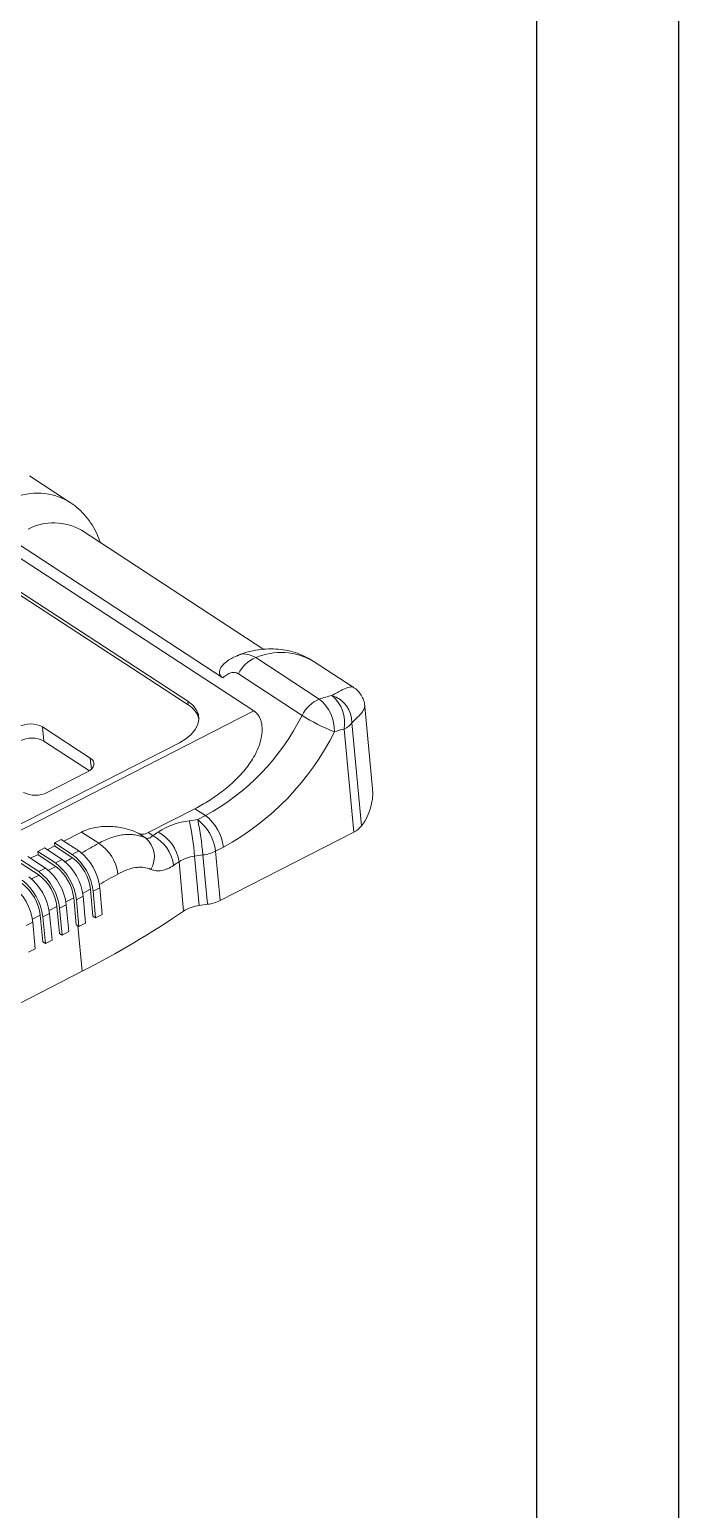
# Model space of a CAD drawing. Header units: inches. Extents: x 1430 to 4816, y 541 to 1061.
# Drawn here: x 2066.6 to 2119.6, y 693.9 to 814.8 of the extents above; entities that cross this region are included whole.
import ezdxf

# ---------------------------------------------------------------- set-up
doc = ezdxf.new("R2010")
doc.units = ezdxf.units.IN

msp = doc.modelspace()

# ---------------------------------------------------------------- linework, layer by layer
for p, q in [((2119.628, 1060.556), (2119.628, 572.957)), ((2108.019, 1048.946), (2108.019, 584.566))]:
    msp.add_line(p, q)
at = {"color": 7, "linetype": 'Continuous', "lineweight": 15}
for p, q in [((2069.877, 776.157), (2066.611, 778.289)), ((2084.926, 759.105), (2060.68, 774.931)), ((2085.752, 764.124), (2070.844, 773.855)), ((2082.411, 761.794), (2064.104, 773.744)), ((2079.541, 759.878), (2061.357, 771.746)), ((2079.568, 759.59), (2061.384, 771.459)), ((2085.087, 763.448), (2090.282, 760.057)), ((2093.058, 761.027), (2089.793, 763.158)), ((2088.875, 758.73), (2083.679, 762.121)), ((2079.568, 759.59), (2079.541, 759.878)), ((2094.639, 752.721), (2094.007, 759.447)), ((2046.432, 739.385), (2084.926, 759.105)), ((2092.946, 758.122), (2093.737, 749.712)), ((2071.574, 755.242), (2067.677, 757.785)), ((2067.785, 756.634), (2067.677, 757.785)), ((2093.104, 749.199), (2092.314, 757.609)), ((2046.832, 740.095), (2078.854, 756.499)), ((2067.785, 756.634), (2071.502, 754.208)), ((2068.06, 752.433), (2071.345, 754.116)), ((2076.306, 749.15), (2080.12, 751.104)), ((2080.986, 750.539), (2080.12, 751.104)), ((2079.667, 750.118), (2080.346, 750.211)), ((2080.346, 750.211), (2080.986, 750.539)), ((2069.191, 748.601), (2068.644, 748.321)), ((2070.643, 747.654), (2069.191, 748.601)), ((2070.862, 749.194), (2069.417, 748.454)), ((2072.257, 748.284), (2070.862, 749.194)), ((2075.487, 749.1), (2076.083, 748.711)), ((2076.306, 749.15), (2076.68, 748.907)), ((2093.104, 749.199), (2082.186, 743.606)), ((2067.906, 746.252), (2066.455, 747.199)), ((2067.299, 747.369), (2066.68, 747.052)), ((2067.823, 747.9), (2067.276, 747.62)), ((2067.303, 747.332), (2067.276, 747.62)), ((2068.727, 746.673), (2067.276, 747.62)), ((2068.754, 746.385), (2067.303, 747.332)), ((2069.274, 746.953), (2067.823, 747.9)), ((2068.668, 748.07), (2068.048, 747.753)), ((2068.671, 748.033), (2068.644, 748.321)), ((2070.095, 747.374), (2068.644, 748.321)), ((2070.111, 747.093), (2068.671, 748.033)), ((2070.643, 747.654), (2070.095, 747.374)), ((2080.777, 747.324), (2080.099, 747.231)), ((2080.099, 747.231), (2080.477, 743.2)), ((2081.156, 743.294), (2080.777, 747.324)), ((2082.447, 747.964), (2081.807, 747.636)), ((2081.807, 747.636), (2082.186, 743.606)), ((2067.358, 745.971), (2065.907, 746.919)), ((2067.385, 745.684), (2065.934, 746.631)), ((2067.906, 746.252), (2067.358, 745.971)), ((2069.274, 746.953), (2068.727, 746.673)), ((2070.122, 747.086), (2070.111, 747.093)), ((2078.82, 746.771), (2079.199, 742.741)), ((2070.42, 741.622), (2070.215, 743.81)), ((2070.979, 743.949), (2070.431, 743.668)), ((2070.637, 741.48), (2070.431, 743.668)), ((2071.184, 741.761), (2070.979, 743.949)), ((2071.789, 742.323), (2071.583, 744.511)), ((2072.347, 744.65), (2071.8, 744.369)), ((2072.005, 742.181), (2071.8, 744.369)), ((2072.553, 742.462), (2072.347, 744.65)), ((2067.684, 740.22), (2067.478, 742.407)), ((2068.242, 742.547), (2067.694, 742.266)), ((2068.447, 740.359), (2068.242, 742.547)), ((2069.052, 740.921), (2068.846, 743.109)), ((2069.61, 743.248), (2069.063, 742.967)), ((2069.268, 740.779), (2069.063, 742.967)), ((2069.816, 741.06), (2069.61, 743.248)), ((2072.553, 742.462), (2072.005, 742.181)), ((2081.156, 743.294), (2080.477, 743.2)), ((2066.873, 741.846), (2066.326, 741.565)), ((2067.079, 739.658), (2066.873, 741.846)), ((2067.9, 740.078), (2067.694, 742.266)), ((2070.42, 741.622), (2070.637, 741.48)), ((2071.184, 741.761), (2070.637, 741.48)), ((2071.789, 742.323), (2072.005, 742.181)), ((2067.684, 740.22), (2067.9, 740.078)), ((2068.447, 740.359), (2067.9, 740.078)), ((2069.052, 740.921), (2069.268, 740.779)), ((2069.816, 741.06), (2069.268, 740.779)), ((2067.079, 739.658), (2066.532, 739.377)), ((2070.907, 737.827), (2055.73, 730.052))]:
    msp.add_line(p, q, dxfattribs=at)
at = {"color": 8, "linetype": 'Continuous', "lineweight": 15}
for p, q in [((2071.659, 754.334), (2071.574, 755.242)), ((2068.145, 746.073), (2068.754, 746.385)), ((2066.776, 745.372), (2067.385, 745.684)), ((2070.215, 743.81), (2069.579, 743.484)), ((2067.478, 742.407), (2066.842, 742.082)), ((2068.846, 743.109), (2068.21, 742.783)), ((2070.907, 737.827), (2070.558, 741.532))]:
    msp.add_line(p, q, dxfattribs=at)
at = {"color": 7, "linetype": 'Continuous', "lineweight": 15, "flags": 128}
for points in [[(2079.541, 759.878), (2079.942, 759.558), (2080.231, 759.196), (2080.4, 758.804), (2080.442, 758.394), (2080.358, 757.978), (2080.148, 757.568), (2079.821, 757.177), (2079.385, 756.817), (2078.854, 756.499)], [(2071.345, 754.116), (2071.542, 754.236), (2071.698, 754.374), (2071.807, 754.523), (2071.865, 754.678), (2071.87, 754.834), (2071.822, 754.983), (2071.722, 755.121), (2071.574, 755.242)]]:
    msp.add_lwpolyline(points, dxfattribs=at)
at = {"color": 8, "linetype": 'Continuous', "lineweight": 15, "flags": 128}
msp.add_lwpolyline([(2071.582, 744.523), (2071.227, 744.335), (2070.947, 744.188)], dxfattribs=at)
at = {"color": 8, "linetype": 'Continuous', "lineweight": 15}
for centre, radius, start, end in [((2067.247, 771.79), 5.099, 59.08471, 114.02146), ((2087.15, 758.599), 5.27, 59.9046, 113.05038), ((2034.15, 814.459), 76.363, 298.72978, 299.9355), ((2032.447, 817.584), 79.922, 297.62914, 298.11581), ((2034.437, 814.165), 78.928, 298.6755, 299.93408)]:
    msp.add_arc(centre, radius, start, end, dxfattribs=at)
at = {"color": 7, "linetype": 'Continuous', "lineweight": 15}
for centre, radius, start, end in [((2068.577, 769.866), 4.588, 60.38414, 117.01452), ((2086.134, 760.926), 2.731, 112.56582, 154.05338), ((2078.685, 758.007), 1.812, 13.92775, 60.8384), ((2091.33, 757.535), 2.731, 112.56582, 154.05338), ((2092.763, 753.275), 7.221, 101.56733, 110.09525), ((2088.231, 757.485), 3.29, 358.23867, 51.42676), ((2089.455, 758.12), 2.904, 349.86676, 50.1728), ((2090.598, 758.113), 2.349, 0.21788, 72.2149), ((2071.86, 767.222), 19.016, 298.67783, 333.47552), ((2097.221, 771.854), 15.553, 237.5441, 248.4927), ((2091.571, 759.171), 1.73, 295.431, 322.67215), ((2066.693, 755.89), 2.136, 62.55688, 117.18988), ((2066.801, 754.738), 2.136, 62.55688, 117.18988), ((2072.001, 767.103), 21.804, 298.62466, 333.5287), ((2093.428, 752.167), 5.555, 101.56733, 110.09525), ((2067.084, 754.334), 2.136, 242.55688, 297.18988), ((2090.191, 752.416), 4.459, 322.6742, 3.92774), ((2080.378, 744.121), 6.039, 96.75895, 122.76594), ((2053.948, 744.801), 26.263, 5.30859, 11.68022), ((2054.626, 744.894), 26.263, 5.30859, 11.68022), ((2078.046, 747.204), 3.786, 6.55309, 52.59044), ((2078.686, 747.532), 3.786, 6.55309, 52.59044), ((2092.361, 750.761), 1.73, 295.431, 322.67215), ((2074.82, 747.178), 1.987, 328.83233, 50.52153), ((2040.028, 803.251), 65.549, 303.99702, 304.45146), ((2075.167, 746.044), 3.238, 7.55522, 62.14227), ((2075.637, 746.345), 3.211, 7.62195, 62.69602), ((2067.412, 743.865), 4.417, 6.55309, 52.59044), ((2067.959, 744.146), 4.417, 6.55309, 52.59044), ((2070.328, 745.339), 3.52, 6.9567, 56.78351), ((2080.454, 744.232), 3.019, 96.75895, 122.76594), ((2080.362, 750.548), 3.25, 277.32414, 296.38293), ((2064.675, 742.463), 4.417, 6.55309, 52.59044), ((2065.222, 742.744), 4.417, 6.55309, 52.59044), ((2066.043, 743.164), 4.417, 6.55309, 52.59044), ((2066.454, 743.378), 3.786, 6.55309, 52.59044), ((2066.591, 743.445), 4.417, 6.55309, 52.59044), ((2067.822, 744.079), 3.786, 6.55309, 52.59044), ((2040.591, 802.495), 67.577, 303.99702, 304.45146), ((2062.485, 741.341), 4.417, 6.55309, 52.59044), ((2063.307, 741.762), 4.417, 6.55309, 52.59044), ((2063.717, 741.975), 3.786, 6.55309, 52.59044), ((2063.854, 742.043), 4.417, 6.55309, 52.59044), ((2065.085, 742.676), 3.786, 6.55309, 52.59044), ((2080.741, 746.517), 3.25, 277.32414, 296.38293), ((2036.61, 805.158), 75.562, 296.99295, 304.30315), ((2080.335, 741.084), 2.009, 124.45197, 124.57436), ((2080.833, 740.202), 3.019, 96.75895, 122.76594)]:
    msp.add_arc(centre, radius, start, end, dxfattribs=at)
for points, knots in [([(2072.392, 772.844), (2072.309, 773.074), (2072.129, 773.579), (2071.729, 774.295), (2071.229, 774.985), (2070.647, 775.578), (2070.185, 775.97), (2069.904, 776.133), (2069.857, 776.16)], [0, 0, 0, 0, 0.1708515, 0.3755496, 0.5751886, 0.7703081, 0.9618027, 1, 1, 1, 1]), ([(2089.792, 763.149), (2089.605, 763.267), (2089.193, 763.526), (2088.496, 763.815), (2087.729, 764.034), (2086.935, 764.152), (2086.122, 764.174), (2085.297, 764.099), (2084.466, 763.922), (2083.889, 763.743), (2083.592, 763.62), (2083.568, 763.61)], [0, 0, 0, 0, 0.1028786, 0.2264978, 0.3497998, 0.4736129, 0.5987296, 0.7258491, 0.8554921, 0.9878971, 1, 1, 1, 1]), ([(2082.289, 761.865), (2082.226, 761.951), (2082.101, 762.121), (2082.138, 762.464), (2082.27, 762.747), (2082.449, 762.88), (2082.495, 762.914)], [0, 0, 0, 0, 0.2650059, 0.5283828, 0.8788105, 1, 1, 1, 1]), ([(2083.56, 763.594), (2083.474, 763.563), (2083.241, 763.478), (2082.886, 763.25), (2082.61, 763.057), (2082.484, 762.93), (2082.482, 762.927)], [0, 0, 0, 0, 0.21396141, 0.58207287, 0.9917219, 1, 1, 1, 1]), ([(2083.679, 762.121), (2083.589, 762.18), (2083.49, 762.217), (2083.276, 762.247), (2083.165, 762.239), (2082.939, 762.177), (2082.827, 762.124), (2082.611, 761.982), (2082.508, 761.895), (2082.411, 761.794)], [0, 0, 0, 0, 0.25, 0.25, 0.5, 0.5, 0.75, 0.75, 1, 1, 1, 1]), ([(2094.004, 759.453), (2093.994, 759.555), (2093.971, 759.804), (2093.828, 760.184), (2093.592, 760.568), (2093.329, 760.855), (2093.132, 760.98), (2093.064, 761.023)], [0, 0, 0, 0, 0.1626294, 0.3960263, 0.631633, 0.8724785, 1, 1, 1, 1]), ([(2080.12, 751.104), (2080.503, 751.301), (2080.882, 751.517), (2081.627, 751.987), (2081.994, 752.242), (2082.709, 752.793), (2083.057, 753.09), (2083.557, 753.572), (2083.721, 753.74), (2084.034, 754.084), (2084.185, 754.262), (2084.471, 754.629), (2084.607, 754.818), (2084.861, 755.209), (2084.979, 755.411), (2085.19, 755.823), (2085.282, 756.033), (2085.438, 756.461), (2085.501, 756.68), (2085.589, 757.121), (2085.614, 757.34), (2085.615, 757.77), (2085.592, 757.983), (2085.518, 758.277), (2085.486, 758.371), (2085.409, 758.552), (2085.363, 758.638), (2085.207, 758.874), (2085.079, 759.005), (2084.926, 759.105)], [0, 0, 0, 0, 0.125, 0.125, 0.25, 0.25, 0.375, 0.375, 0.4375, 0.4375, 0.5, 0.5, 0.5625, 0.5625, 0.625, 0.625, 0.6875, 0.6875, 0.75, 0.75, 0.8125, 0.8125, 0.875, 0.875, 0.90625, 0.90625, 0.9375, 0.9375, 1, 1, 1, 1]), ([(2070.862, 749.194), (2071.229, 749.382), (2071.621, 749.508), (2072.232, 749.619), (2072.441, 749.643), (2072.855, 749.666), (2073.06, 749.666), (2073.671, 749.635), (2074.069, 749.574), (2074.827, 749.383), (2075.179, 749.255), (2075.487, 749.1)], [0, 0, 0, 0, 0.25, 0.25, 0.375, 0.375, 0.5, 0.5, 0.75, 0.75, 1, 1, 1, 1]), ([(2072.257, 748.284), (2072.604, 748.477), (2072.954, 748.633), (2073.636, 748.865), (2073.97, 748.942), (2074.461, 748.997), (2074.623, 749.005), (2074.938, 749.001), (2075.091, 748.988), (2075.538, 748.922), (2075.819, 748.837), (2076.083, 748.711)], [0, 0, 0, 0, 0.25, 0.25, 0.5, 0.5, 0.625, 0.625, 0.75, 0.75, 1, 1, 1, 1]), ([(2075.487, 749.1), (2075.548, 749.07), (2075.61, 749.049), (2075.741, 749.023), (2075.809, 749.019), (2075.948, 749.029), (2076.018, 749.042), (2076.161, 749.084), (2076.234, 749.114), (2076.306, 749.15)], [0, 0, 0, 0, 0.25, 0.25, 0.5, 0.5, 0.75, 0.75, 1, 1, 1, 1]), ([(2076.083, 748.711), (2076.128, 748.691), (2076.177, 748.68), (2076.275, 748.678), (2076.326, 748.686), (2076.428, 748.72), (2076.48, 748.746), (2076.581, 748.814), (2076.631, 748.856), (2076.68, 748.907)], [0, 0, 0, 0, 0.25, 0.25, 0.5, 0.5, 0.75, 0.75, 1, 1, 1, 1]), ([(2076.52, 746.15), (2076.333, 746.232), (2076.135, 746.284), (2075.82, 746.32), (2075.712, 746.325), (2075.49, 746.32), (2075.376, 746.311), (2075.03, 746.26), (2074.795, 746.199), (2074.314, 746.023), (2074.068, 745.907), (2073.822, 745.765)], [0, 0, 0, 0, 0.25, 0.25, 0.375, 0.375, 0.5, 0.5, 0.75, 0.75, 1, 1, 1, 1]), ([(2078.377, 746.47), (2078.215, 746.361), (2078.054, 746.272), (2077.811, 746.169), (2077.73, 746.139), (2077.568, 746.09), (2077.487, 746.071), (2077.249, 746.029), (2077.095, 746.023), (2076.798, 746.053), (2076.654, 746.09), (2076.52, 746.15)], [0, 0, 0, 0, 0.25, 0.25, 0.375, 0.375, 0.5, 0.5, 0.75, 0.75, 1, 1, 1, 1])]:
    msp.add_open_spline(points, degree=3, knots=knots, dxfattribs=at)
at = {"color": 8, "linetype": 'Continuous', "lineweight": 15}
for points, knots in [([(2083.565, 763.58), (2083.626, 763.614), (2083.898, 763.761), (2084.438, 763.762), (2084.869, 763.554), (2085.087, 763.448)], [0, 0, 0, 0, 0.126366, 0.5571413, 1, 1, 1, 1]), ([(2091.315, 760.35), (2091.616, 760.525), (2092.227, 760.879), (2092.776, 761.06), (2093.048, 761.095), (2093.064, 761.023), (2093.064, 761.022)], [0, 0, 0, 0, 0.3234024, 0.6553735, 0.9988073, 1, 1, 1, 1]), ([(2093.986, 759.45), (2093.983, 759.38), (2093.974, 759.225), (2093.645, 758.798), (2093.175, 758.343), (2092.946, 758.122)], [0, 0, 0, 0, 0.2989266, 0.6588721, 1, 1, 1, 1])]:
    msp.add_open_spline(points, degree=3, knots=knots, dxfattribs=at)

doc.saveas('drawing.dxf')
